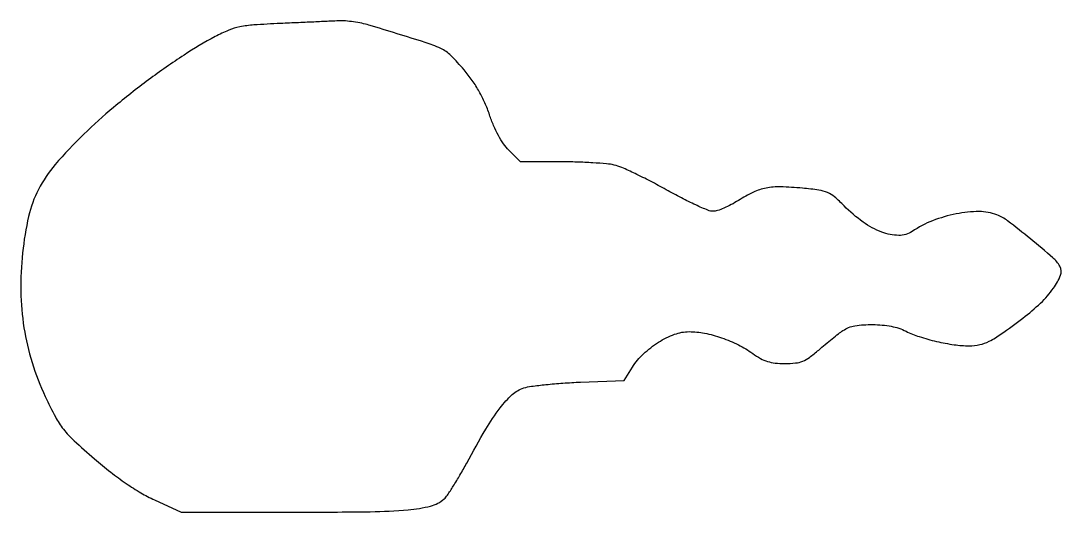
# Model space of a CAD drawing. Extents: x 1 to 295, y 0 to 139.
import ezdxf

# ---------------------------------------------------------------- set-up
doc = ezdxf.new("R2010")
doc.units = 0

msp = doc.modelspace()

# ---------------------------------------------------------------- linework, layer by layer
msp.add_lwpolyline([(74, 138.058827, 0.005834), (66.489856, 137.635228, 0.032627), (62.498286, 137.100215, 0.048463), (59.340827, 136.139662, 0.023211), (55.5, 134.338111, 0.024272), (46.721951, 129.153148, 0.014147), (36.699522, 122.142914, 0.013963), (26.808027, 114.361316, 0.019131), (18.38901, 106.785073, 0.022522), (10.316739, 98.202114, 0.058407), (5.578733, 91.171921, 0.063079), (2.79875, 83.56453, 0.029915), (1.086143, 73.250898, 0.030065), (0.600868, 62.384031, 0.035357), (1.487558, 52.119373, 0.036112), (3.783762, 42.270227, 0.033991), (7.508006, 32.645279, 0.013183), (10.366603, 26.926158, 0.044869), (12.64568, 23.444168, 0.039343), (15.657243, 20.197702, 0.008463), (21.392236, 15.092705, 0.011941), (25.991951, 11.323078, 0.015562), (30.385074, 8.109633, 0.017172), (34.530926, 5.475175, 0.024736), (38.381315, 3.459486), (45.868919, 0), (78.18446, 0.005577, 0.002973), (99.368566, 0.135174, 0.019142), (110.058457, 0.673783, 0.038517), (116.431854, 1.739092, 0.121587), (120.236429, 3.742095, 0.062909), (121.160363, 4.798598, 0.007826), (122.828784, 7.360455, 0.009126), (124.715363, 10.483935, 0.007441), (126.623078, 13.892706, -0.009213), (131.99829, 23.417953, -0.029622), (136.055882, 29.459523, -0.04556), (139.495717, 33.213911, -0.108763), (142.756574, 35.086855, -0.042688), (144.933713, 35.572249, -0.007901), (149.014461, 36.056999, -0.008425), (153.818473, 36.469148, -0.007592), (158.803294, 36.736338), (171.106587, 37.208589), (173.472614, 40.956618, -0.063254), (176.584851, 44.731814, -0.048802), (180.812008, 47.995575, -0.0504), (185.380325, 50.254675, -0.089875), (189.493306, 51, -0.049657), (193.835758, 50.567669, -0.032836), (198.678989, 49.257912, -0.032345), (203.41597, 47.286181, -0.041812), (207.447003, 44.855195, 0.028391), (209.670894, 43.431378, 0.052291), (211.640614, 42.579423, 0.050767), (213.78345, 42.139929, 0.025217), (216.556213, 42, 0.024966), (219.55217, 42.149687, 0.07008), (221.587447, 42.647269, 0.064802), (223.494421, 43.711775, 0.019114), (226.10921, 45.812349, -0.005203), (227.971586, 47.39569, -0.004654), (229.936504, 49.000567, -0.004671), (231.728255, 50.409126, -0.01449), (232.972506, 51.312349, -0.110834), (236.320257, 52.642356, -0.042027), (241.365098, 53.013265, -0.041853), (246.63297, 52.515175, -0.072725), (250.789838, 51.123207, 0.039637), (254.533615, 49.588305, 0.020638), (259.40199, 48.248353, 0.020611), (264.412655, 47.304954, 0.036237), (268.614963, 47, 0.053501), (271.646179, 47.32528, 0.065661), (274.323442, 48.287222, 0.036212), (277.69322, 50.346132, 0.006031), (283.817349, 54.838755, 0.028915), (288.824687, 59.080353, 0.047686), (292.457355, 63.265148, 0.061458), (294.441355, 66.9244, 0.22474), (294.266567, 69.488154, 0.08748), (292.323564, 71.867827, 0.006714), (285.967574, 77.201125, 0.007403), (279.506006, 82.319245, 0.073072), (276.486242, 84.005231, 0.092537), (271.439942, 84.91711, 0.046919), (264.994193, 84.273345, 0.044838), (258.320316, 82.333048, 0.053924), (252.527494, 79.315097, -0.152359), (248.723851, 78.19807, -0.086032), (243.958875, 79.106525, -0.066568), (238.653917, 81.956417, -0.041566), (233.291376, 86.556339, 0.020605), (230.575535, 89.090865, 0.077651), (228.602638, 90.313206, 0.064986), (226.179345, 90.983617, 0.01167), (221.515799, 91.530687, 0.016879), (215.334504, 91.900025, 0.054066), (211.226363, 91.56198, 0.063582), (207.654444, 90.389682, 0.030274), (203.412525, 88.046661, -0.020052), (201.39955, 86.880502, -0.020817), (199.32419, 85.894957, -0.021057), (197.46499, 85.195968, -0.079543), (196.240954, 85, -0.099216), (194.79119, 85.290538, -0.008875), (191.373168, 86.78962, -0.011285), (187.333735, 88.759041, -0.008571), (182.994321, 91.092323, 0.007915), (178.549995, 93.489533, 0.008846), (174.192444, 95.654648, 0.008269), (170.423413, 97.36912, 0.045604), (168.307587, 98.068466, 0.034957), (166.147794, 98.413019, 0.007125), (162.284416, 98.699672, 0.007476), (157.774555, 98.90212, 0.006952), (153.15, 98.976143), (141.8, 99), (138.559467, 102.25, -0.044251), (137.05335, 104.054558, -0.026483), (135.582321, 106.43194, -0.024305), (134.227804, 109.217876, -0.020851), (133.072336, 112.266831, 0.024303), (131.772792, 115.625834, 0.024585), (130.157845, 118.829584, 0.024014), (128.19773, 121.927812, 0.020992), (125.864578, 124.971046, 0.02448), (122.166414, 128.980656, 0.084511), (119.275791, 130.99328, 0.034348), (114.842922, 132.717326, 0.001506), (99, 137.604919, 0.023415), (96.985407, 138.118053, 0.015784), (94.646875, 138.521928, 0.015921), (92.355084, 138.76951, 0.030217), (90.5, 138.798002, -0.000061), (88.213617, 138.695194, -0.000011), (84.003125, 138.506475, -0.000012), (79.078962, 138.285999, -0.000011)], format="xyb", close=True)

doc.saveas('drawing.dxf')
